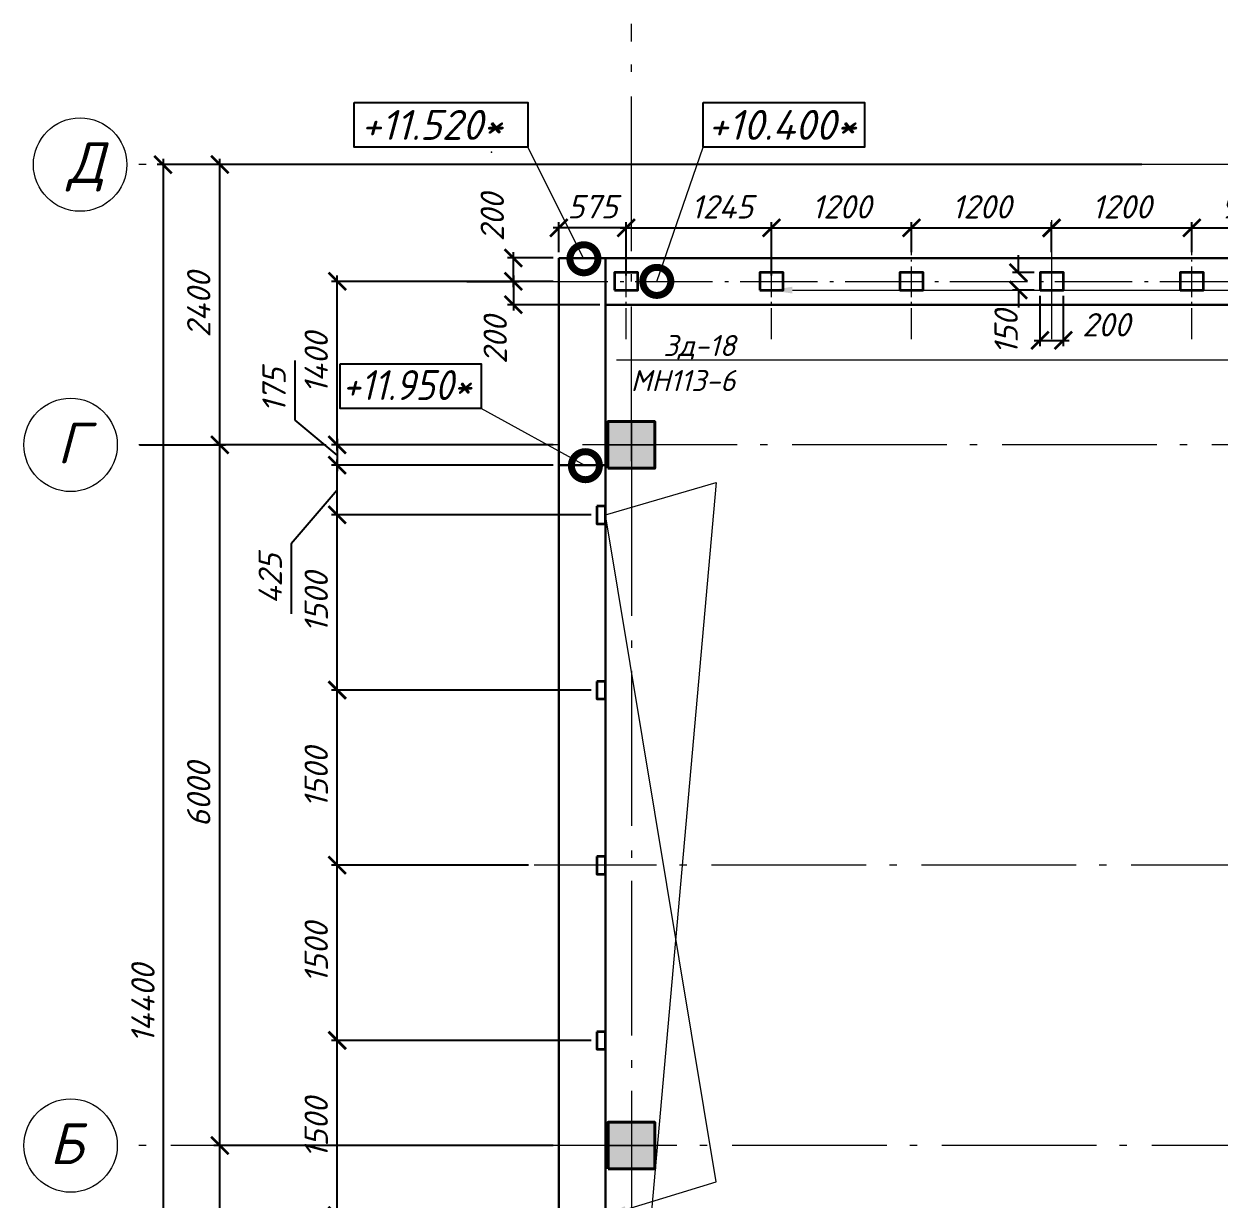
# Model space of a CAD drawing. Header units: millimetres. Extents: x -261261 to 40490, y -238222 to -44846.
# Drawn here: x -118725 to -108488, y -73669 to -63606 of the extents above; entities that cross this region are included whole.
import ezdxf
from ezdxf import colors
from ezdxf.entities.mleader import LeaderData, LeaderLine
from ezdxf.enums import TextEntityAlignment as Align
from ezdxf.math import Vec2, Vec3

# ---------------------------------------------------------------- set-up
doc = ezdxf.new("R2010")
doc.units = ezdxf.units.MM
doc.header["$MEASUREMENT"] = 0
doc.linetypes.add('Double Dashed', pattern=[1797.222233, 1325, -211.666656, 63.333344, -197.222233])
doc.linetypes.add('IWC-GIB-5-NPK-M2-A-5-A1-2100$0$HIDDEN', pattern=[9.525, 6.35, -3.175])
doc.layers.get('0').update_dxf_attribs({"lineweight": 5})
for name, color, linetype, lineweight in [('#Бетон', 10, 'Continuous', 35), ('#Выноски', 150, 'Continuous', 15), ('#Оси', 7, 'Continuous', 5), ('колонны_Ном._пера__94', 252, 'Continuous', 13), ('колонны_Ном._пера__99', 7, 'Continuous', 40), ('оси_Ном._пера__96', 7, 'Continuous', 5), ('оси_Ном._пера__97', 7, 'Continuous', 20), ('размеры', 7, 'Continuous', 5)]:
    doc.layers.add(name, color=color, linetype=linetype, lineweight=lineweight)
for name, color, linetype in [('#стены наруж', 7, 'Continuous'), ('колонны', 7, 'Continuous'), ('текст', 7, 'Continuous')]:
    doc.layers.add(name, color=color, linetype=linetype)
doc.styles.add('GOST 2.304', font='isocpeui.ttf')
doc.styles.get("Standard").update_dxf_attribs({"font": 'isocpeui.ttf'})
doc.styles.add('STEP PR', font='isocpeui.ttf')
doc.dimstyles.get("Standard").update_dxf_attribs({"dimtxt": 200, "dimasz": 150, "dimexe": 50, "dimexo": 50, "dimgap": 80, "dimtad": 1, "dimdec": 0, "dimzin": 0, "dimdsep": 46, "dimtxsty": 'Standard', "dimblk": 'ARCHTICK', "dimcen": 5, "dimdle": 50, "dimadec": 0, "dimazin": 0, "dimtfac": 1, "dimtdec": 0, "dimtofl": 0, "dimtmove": 1, "dimatfit": 3, "dimfxl": 1, "dimtolj": 1, "dimtzin": 0, "dimarcsym": 0})

# ---------------------------------------------------------------- blocks, each defined once
blk = doc.blocks.new('_ArchTick')
at = {"color": 0, "linetype": 'ByBlock', "const_width": 0.15}
blk.add_lwpolyline([(-0.5, -0.5), (0.5, 0.5)], dxfattribs=at)
blk = doc.blocks.new('*D420')
at = {"layer": 'Defpoints', "color": 0, "transparency": 16777216}
for p in [(-117047, -73210), (-117002, -73210), (-114142, -79210)]:
    blk.add_point(p, dxfattribs=at)
at = {"layer": 'размеры', "color": 0, "lineweight": -2, "transparency": 16777216}
for p, q in [((-117047, -79260), (-117047, -73160)), ((-117052, -73210), (-117097, -73210)), ((-114192, -79210), (-117097, -79210))]:
    blk.add_line(p, q, dxfattribs=at)
at = {"layer": 'размеры', "color": 0, "lineweight": -2, "transparency": 16777216, "xscale": 150, "yscale": 150, "zscale": 150}
for p, rotation in [((-117047, -73210), 90), ((-117047, -79210), 270)]:
    blk.add_blockref('_ArchTick', p, dxfattribs=dict(at, rotation=rotation))
at = {"layer": 'размеры', "color": 0, "transparency": 16777216, "insert": (-117241, -76206), "char_height": 200, "attachment_point": 5, "rotation": 90}
blk.add_mtext('\\A1;6000', dxfattribs=at)
blk = doc.blocks.new('*D421')
at = {"layer": 'Defpoints', "color": 0, "transparency": 16777216}
for p in [(-117785, -67210), (-117047, -67210), (-114142, -73210)]:
    blk.add_point(p, dxfattribs=at)
at = {"layer": 'размеры', "color": 0, "lineweight": -2, "transparency": 16777216}
for p, q in [((-117735, -67210), (-116997, -67210)), ((-117047, -73260), (-117047, -67160)), ((-114192, -73210), (-117097, -73210))]:
    blk.add_line(p, q, dxfattribs=at)
at = {"layer": 'размеры', "color": 0, "lineweight": -2, "transparency": 16777216, "xscale": 150, "yscale": 150, "zscale": 150}
for p, rotation in [((-117047, -67210), 90), ((-117047, -73210), 270)]:
    blk.add_blockref('_ArchTick', p, dxfattribs=dict(at, rotation=rotation))
at = {"layer": 'размеры', "color": 0, "transparency": 16777216, "insert": (-117227, -70206), "char_height": 200, "attachment_point": 5, "rotation": 90}
blk.add_mtext('\\A1;6000', dxfattribs=at)
blk = doc.blocks.new('*D436')
at = {"layer": 'Defpoints', "color": 0, "transparency": 16777216}
for p in [(-109100, -64810), (-117533, -79210), (-116228, -79210)]:
    blk.add_point(p, dxfattribs=at)
at = {"layer": 'размеры', "color": 0, "lineweight": -2, "transparency": 16777216}
for p, q in [((-117533, -64760), (-117533, -79260)), ((-109150, -64810), (-117583, -64810)), ((-116278, -79210), (-117583, -79210))]:
    blk.add_line(p, q, dxfattribs=at)
at = {"layer": 'размеры', "color": 0, "lineweight": -2, "transparency": 16777216, "xscale": 150, "yscale": 150, "zscale": 150}
for p, rotation in [((-117533, -64810), 90), ((-117533, -79210), 270)]:
    blk.add_blockref('_ArchTick', p, dxfattribs=dict(at, rotation=rotation))
at = {"layer": 'размеры', "color": 0, "transparency": 16777216, "insert": (-117705, -71996), "char_height": 200, "attachment_point": 5, "rotation": 90}
blk.add_mtext('\\A1;14400', dxfattribs=at)
blk = doc.blocks.new('*D439')
at = {"layer": 'Defpoints', "color": 0, "transparency": 16777216}
for p in [(-117047, -64810), (-116279, -64810), (-116102, -67210)]:
    blk.add_point(p, dxfattribs=at)
at = {"layer": 'размеры', "color": 0, "lineweight": -2, "transparency": 16777216}
for p, q in [((-117047, -67260), (-117047, -64760)), ((-116329, -64810), (-117097, -64810)), ((-116152, -67210), (-117097, -67210))]:
    blk.add_line(p, q, dxfattribs=at)
at = {"layer": 'размеры', "color": 0, "lineweight": -2, "transparency": 16777216, "xscale": 150, "yscale": 150, "zscale": 150}
for p, rotation in [((-117047, -64810), 90), ((-117047, -67210), 270)]:
    blk.add_blockref('_ArchTick', p, dxfattribs=dict(at, rotation=rotation))
at = {"layer": 'размеры', "color": 0, "transparency": 16777216, "insert": (-117227, -66010), "char_height": 200, "attachment_point": 5, "rotation": 90}
blk.add_mtext('\\A1;2400', dxfattribs=at)
blk = doc.blocks.new('Колонна_15_1', base_point=(22379, 71856))
at = {"layer": 'колонны_Ном._пера__94', "linetype": 'Continuous', "true_color": 0x7d7d7d}
blk.add_hatch(color=8, dxfattribs=at).paths.add_polyline_path([(22179, 71647), (22579, 71647), (22579, 72047), (22179, 72047)])
blk.add_hatch(color=8, dxfattribs=at).paths.add_polyline_path([(22179, 71647), (22579, 71647), (22579, 72047), (22179, 72047)])
at = {"layer": 'колонны_Ном._пера__99', "linetype": 'Continuous', "flags": 128}
blk.add_lwpolyline([(22179, 71647), (22579, 71647), (22579, 72047), (22179, 72047)], close=True, dxfattribs=at)
at = {"layer": 'колонны_Ном._пера__99', "color": 8, "linetype": 'Continuous', "true_color": 0x737373, "flags": 128}
blk.add_lwpolyline([(22179, 71647), (22579, 71647), (22579, 72047), (22179, 72047)], close=True, dxfattribs=at)
at = {"layer": 'оси_Ном._пера__96', "color": 253, "lineweight": 5, "true_color": 0x9c9c9c}
for points in [[(22379, 72047), (22379, 71647)], [(22379, 72047), (22379, 71647)], [(22179, 71847), (22579, 71847)], [(22179, 71847), (22579, 71847)]]:
    blk.add_lwpolyline(points, dxfattribs=at)
blk = doc.blocks.new('*D444')
at = {"layer": 'Defpoints', "color": 0, "transparency": 16777216}
for p in [(-116041, -65810), (-114142, -65810), (-114142, -67210)]:
    blk.add_point(p, dxfattribs=at)
at = {"layer": 'размеры', "color": 0, "lineweight": -2, "transparency": 16777216}
for p, q in [((-114192, -65810), (-116091, -65810)), ((-116041, -67260), (-116041, -65760)), ((-114192, -67210), (-116091, -67210))]:
    blk.add_line(p, q, dxfattribs=at)
at = {"layer": 'размеры', "color": 0, "lineweight": -2, "transparency": 16777216, "xscale": 150, "yscale": 150, "zscale": 150}
for p, rotation in [((-116041, -65810), 90), ((-116041, -67210), 270)]:
    blk.add_blockref('_ArchTick', p, dxfattribs=dict(at, rotation=rotation))
at = {"layer": 'размеры', "color": 0, "transparency": 16777216, "insert": (-116221, -66510), "char_height": 200, "attachment_point": 5, "rotation": 90, "style": 'STEP PR'}
blk.add_mtext('\\A1;1400', dxfattribs=at)
blk = doc.blocks.new('*D448')
at = {"layer": 'Defpoints', "color": 0, "lineweight": 0, "transparency": 16777216}
for p in [(-112322, -65352), (-113567, -65610), (-112322, -65810)]:
    blk.add_point(p, dxfattribs=at)
at = {"layer": 'размеры', "color": 0, "lineweight": -2, "transparency": 16777216}
for p, q in [((-113567, -65560), (-113567, -65302)), ((-112322, -65760), (-112322, -65302)), ((-113617, -65352), (-112272, -65352))]:
    blk.add_line(p, q, dxfattribs=at)
at = {"layer": 'размеры', "color": 0, "lineweight": -2, "transparency": 16777216, "xscale": 150, "yscale": 150, "zscale": 150, "rotation": 180}
blk.add_blockref('_ArchTick', (-113567, -65352), dxfattribs=at)
at = {"layer": 'размеры', "color": 0, "lineweight": -2, "transparency": 16777216, "xscale": 150, "yscale": 150, "zscale": 150}
blk.add_blockref('_ArchTick', (-112322, -65352), dxfattribs=at)
at = {"layer": 'размеры', "color": 0, "transparency": 16777216, "insert": (-112745, -65172), "char_height": 200, "attachment_point": 5, "style": 'STEP PR'}
blk.add_mtext('\\A1;1245', dxfattribs=at)
blk = doc.blocks.new('*D449')
at = {"layer": 'Defpoints', "color": 0, "transparency": 16777216}
for p in [(-111122, -65352), (-112322, -65610), (-111122, -65610)]:
    blk.add_point(p, dxfattribs=at)
at = {"layer": 'размеры', "color": 0, "lineweight": -2, "transparency": 16777216}
for p, q in [((-112322, -65560), (-112322, -65302)), ((-111122, -65560), (-111122, -65302)), ((-112372, -65352), (-111072, -65352))]:
    blk.add_line(p, q, dxfattribs=at)
at = {"layer": 'размеры', "color": 0, "lineweight": -2, "transparency": 16777216, "xscale": 150, "yscale": 150, "zscale": 150, "rotation": 180}
blk.add_blockref('_ArchTick', (-112322, -65352), dxfattribs=at)
at = {"layer": 'размеры', "color": 0, "lineweight": -2, "transparency": 16777216, "xscale": 150, "yscale": 150, "zscale": 150}
blk.add_blockref('_ArchTick', (-111122, -65352), dxfattribs=at)
at = {"layer": 'размеры', "color": 0, "transparency": 16777216, "insert": (-111722, -65172), "char_height": 200, "attachment_point": 5, "style": 'STEP PR'}
blk.add_mtext('\\A1;1200', dxfattribs=at)
blk = doc.blocks.new('*D450')
at = {"layer": 'Defpoints', "color": 0, "transparency": 16777216}
for p in [(-109922, -65352), (-111122, -65610), (-109922, -65610)]:
    blk.add_point(p, dxfattribs=at)
at = {"layer": 'размеры', "color": 0, "lineweight": -2, "transparency": 16777216}
for p, q in [((-111122, -65560), (-111122, -65302)), ((-109922, -65560), (-109922, -65302)), ((-111172, -65352), (-109872, -65352))]:
    blk.add_line(p, q, dxfattribs=at)
at = {"layer": 'размеры', "color": 0, "lineweight": -2, "transparency": 16777216, "xscale": 150, "yscale": 150, "zscale": 150, "rotation": 180}
blk.add_blockref('_ArchTick', (-111122, -65352), dxfattribs=at)
at = {"layer": 'размеры', "color": 0, "lineweight": -2, "transparency": 16777216, "xscale": 150, "yscale": 150, "zscale": 150}
blk.add_blockref('_ArchTick', (-109922, -65352), dxfattribs=at)
at = {"layer": 'размеры', "color": 0, "transparency": 16777216, "insert": (-110522, -65172), "char_height": 200, "attachment_point": 5, "style": 'STEP PR'}
blk.add_mtext('\\A1;1200', dxfattribs=at)
blk = doc.blocks.new('*D451')
at = {"layer": 'Defpoints', "color": 0, "transparency": 16777216}
for p in [(-108722, -65352), (-109922, -65610), (-108722, -65610)]:
    blk.add_point(p, dxfattribs=at)
at = {"layer": 'размеры', "color": 0, "lineweight": -2, "transparency": 16777216}
for p, q in [((-109922, -65560), (-109922, -65302)), ((-108722, -65560), (-108722, -65302)), ((-109972, -65352), (-108672, -65352))]:
    blk.add_line(p, q, dxfattribs=at)
at = {"layer": 'размеры', "color": 0, "lineweight": -2, "transparency": 16777216, "xscale": 150, "yscale": 150, "zscale": 150, "rotation": 180}
blk.add_blockref('_ArchTick', (-109922, -65352), dxfattribs=at)
at = {"layer": 'размеры', "color": 0, "lineweight": -2, "transparency": 16777216, "xscale": 150, "yscale": 150, "zscale": 150}
blk.add_blockref('_ArchTick', (-108722, -65352), dxfattribs=at)
at = {"layer": 'размеры', "color": 0, "transparency": 16777216, "insert": (-109322, -65172), "char_height": 200, "attachment_point": 5, "style": 'STEP PR'}
blk.add_mtext('\\A1;1200', dxfattribs=at)
blk = doc.blocks.new('*D452')
at = {"layer": 'Defpoints', "color": 0, "transparency": 16777216}
for p in [(-107797, -65352), (-108722, -65610), (-107797, -65610)]:
    blk.add_point(p, dxfattribs=at)
at = {"layer": 'размеры', "color": 0, "lineweight": -2, "transparency": 16777216}
for p, q in [((-108722, -65560), (-108722, -65302)), ((-107797, -65560), (-107797, -65302)), ((-108772, -65352), (-107747, -65352))]:
    blk.add_line(p, q, dxfattribs=at)
at = {"layer": 'размеры', "color": 0, "lineweight": -2, "transparency": 16777216, "xscale": 150, "yscale": 150, "zscale": 150, "rotation": 180}
blk.add_blockref('_ArchTick', (-108722, -65352), dxfattribs=at)
at = {"layer": 'размеры', "color": 0, "lineweight": -2, "transparency": 16777216, "xscale": 150, "yscale": 150, "zscale": 150}
blk.add_blockref('_ArchTick', (-107797, -65352), dxfattribs=at)
at = {"layer": 'размеры', "color": 0, "transparency": 16777216, "insert": (-108259, -65172), "char_height": 200, "attachment_point": 5, "style": 'STEP PR'}
blk.add_mtext('\\A1;925', dxfattribs=at)
blk = doc.blocks.new('*D479')
at = {"layer": 'Defpoints', "color": 0, "lineweight": 53, "transparency": 16777216}
for p in [(-114142, -65352), (-114142, -65610), (-113567, -65810)]:
    blk.add_point(p, dxfattribs=at)
at = {"layer": 'размеры', "color": 0, "lineweight": -2, "transparency": 16777216}
for p, q in [((-114142, -65560), (-114142, -65302)), ((-113567, -65760), (-113567, -65302)), ((-113517, -65352), (-114192, -65352))]:
    blk.add_line(p, q, dxfattribs=at)
at = {"layer": 'размеры', "color": 0, "lineweight": -2, "transparency": 16777216, "xscale": 150, "yscale": 150, "zscale": 150, "rotation": 180}
blk.add_blockref('_ArchTick', (-114142, -65352), dxfattribs=at)
at = {"layer": 'размеры', "color": 0, "lineweight": -2, "transparency": 16777216, "xscale": 150, "yscale": 150, "zscale": 150}
blk.add_blockref('_ArchTick', (-113567, -65352), dxfattribs=at)
at = {"layer": 'размеры', "color": 0, "transparency": 16777216, "insert": (-113854, -65171), "char_height": 200, "attachment_point": 5, "style": 'STEP PR'}
blk.add_mtext('\\A1;575', dxfattribs=at)
blk = doc.blocks.new('*D480')
at = {"layer": 'Defpoints', "color": 0, "transparency": 16777216}
for p in [(-114532, -65610), (-114142, -65610), (-114981, -65810)]:
    blk.add_point(p, dxfattribs=at)
at = {"layer": 'размеры', "color": 0, "lineweight": -2, "transparency": 16777216}
for p, q in [((-114192, -65610), (-114582, -65610)), ((-114532, -65860), (-114532, -65560)), ((-114931, -65810), (-114482, -65810))]:
    blk.add_line(p, q, dxfattribs=at)
at = {"layer": 'размеры', "color": 0, "lineweight": -2, "transparency": 16777216, "xscale": 150, "yscale": 150, "zscale": 150}
for p, rotation in [((-114532, -65610), 90), ((-114532, -65810), 270)]:
    blk.add_blockref('_ArchTick', p, dxfattribs=dict(at, rotation=rotation))
at = {"layer": 'размеры', "color": 0, "transparency": 16777216, "insert": (-114713, -65262), "char_height": 200, "attachment_point": 5, "rotation": 90, "style": 'STEP PR'}
blk.add_mtext('\\A1;200', dxfattribs=at)
blk = doc.blocks.new('*D481')
at = {"layer": 'Defpoints', "color": 0, "transparency": 16777216}
for p in [(-114142, -65810), (-114532, -66010), (-113742, -66010)]:
    blk.add_point(p, dxfattribs=at)
at = {"layer": 'размеры', "color": 0, "lineweight": -2, "transparency": 16777216}
for p, q in [((-114192, -65810), (-114582, -65810)), ((-114532, -65760), (-114532, -66060)), ((-113792, -66010), (-114582, -66010))]:
    blk.add_line(p, q, dxfattribs=at)
at = {"layer": 'размеры', "color": 0, "lineweight": -2, "transparency": 16777216, "xscale": 150, "yscale": 150, "zscale": 150}
for p, rotation in [((-114532, -65810), 90), ((-114532, -66010), 270)]:
    blk.add_blockref('_ArchTick', p, dxfattribs=dict(at, rotation=rotation))
at = {"layer": 'размеры', "color": 0, "transparency": 16777216, "insert": (-114688, -66312), "char_height": 200, "attachment_point": 5, "rotation": 90, "style": 'STEP PR'}
blk.add_mtext('\\A1;200', dxfattribs=at)
blk = doc.blocks.new('*D482')
at = {"layer": 'Defpoints', "color": 0, "transparency": 16777216}
for p in [(-110022, -65885), (-109822, -65885), (-109822, -66316)]:
    blk.add_point(p, dxfattribs=at)
at = {"layer": 'размеры', "color": 0, "lineweight": -2, "transparency": 16777216}
for p, q in [((-110022, -65935), (-110022, -66366)), ((-109822, -65935), (-109822, -66366)), ((-110072, -66316), (-109772, -66316))]:
    blk.add_line(p, q, dxfattribs=at)
at = {"layer": 'размеры', "color": 0, "lineweight": -2, "transparency": 16777216, "xscale": 150, "yscale": 150, "zscale": 150, "rotation": 180}
blk.add_blockref('_ArchTick', (-110022, -66316), dxfattribs=at)
at = {"layer": 'размеры', "color": 0, "lineweight": -2, "transparency": 16777216, "xscale": 150, "yscale": 150, "zscale": 150}
blk.add_blockref('_ArchTick', (-109822, -66316), dxfattribs=at)
at = {"layer": 'размеры', "color": 0, "transparency": 16777216, "insert": (-109455, -66182), "char_height": 200, "attachment_point": 5, "style": 'STEP PR'}
blk.add_mtext('\\A1;200', dxfattribs=at)
blk = doc.blocks.new('*D483')
at = {"layer": 'Defpoints', "color": 0, "transparency": 16777216}
for p in [(-110022, -65735), (-110207, -65885), (-110022, -65885)]:
    blk.add_point(p, dxfattribs=at)
at = {"layer": 'размеры', "color": 0, "lineweight": -2, "transparency": 16777216}
for p, q in [((-110207, -65735), (-110207, -65585)), ((-110072, -65735), (-110257, -65735)), ((-110072, -65885), (-110257, -65885)), ((-110207, -65885), (-110207, -66035))]:
    blk.add_line(p, q, dxfattribs=at)
at = {"layer": 'размеры', "color": 0, "lineweight": -2, "transparency": 16777216, "xscale": 150, "yscale": 150, "zscale": 150}
for p, rotation in [((-110207, -65735), 270), ((-110207, -65885), 90)]:
    blk.add_blockref('_ArchTick', p, dxfattribs=dict(at, rotation=rotation))
at = {"layer": 'размеры', "color": 0, "transparency": 16777216, "insert": (-110312, -66247), "char_height": 200, "attachment_point": 5, "rotation": 90, "style": 'STEP PR'}
blk.add_mtext('\\A1;150', dxfattribs=at)
blk = doc.blocks.new('_DotSmall')
at = {"color": 0, "linetype": 'ByBlock', "const_width": 0.5}
blk.add_lwpolyline([(-0.0625, 0, 1), (0.0625, 0, 1)], format="xyb", close=True, dxfattribs=at)
blk = doc.blocks.new('*D484')
at = {"layer": 'Defpoints', "color": 0, "transparency": 16777216}
for p in [(-114142, -67210), (-116041, -67385), (-114142, -67385)]:
    blk.add_point(p, dxfattribs=at)
at = {"layer": 'размеры', "color": 0, "lineweight": -2, "transparency": 16777216}
for p, q in [((-116401, -66999), (-116401, -66487)), ((-116041, -67298), (-116401, -66999)), ((-114192, -67210), (-116091, -67210)), ((-116041, -67160), (-116041, -67435)), ((-114192, -67385), (-116091, -67385))]:
    blk.add_line(p, q, dxfattribs=at)
at = {"layer": 'размеры', "color": 0, "lineweight": -2, "transparency": 16777216, "xscale": 150, "yscale": 150, "zscale": 150}
for p, rotation in [((-116041, -67210), 90), ((-116041, -67385), 270)]:
    blk.add_blockref('_ArchTick', p, dxfattribs=dict(at, rotation=rotation))
at = {"layer": 'размеры', "color": 0, "transparency": 16777216, "insert": (-116582, -66743), "char_height": 200, "attachment_point": 5, "rotation": 90}
blk.add_mtext('\\A1;175', dxfattribs=at)
blk = doc.blocks.new('*D489')
at = {"layer": 'Defpoints', "color": 0, "transparency": 16777216}
for p in [(-116041, -72310), (-113817, -72310), (-113817, -73810)]:
    blk.add_point(p, dxfattribs=at)
at = {"layer": 'размеры', "color": 0, "lineweight": -2, "transparency": 16777216}
for p, q in [((-116041, -73860), (-116041, -72260)), ((-113867, -72310), (-116091, -72310)), ((-113867, -73810), (-116091, -73810))]:
    blk.add_line(p, q, dxfattribs=at)
at = {"layer": 'размеры', "color": 0, "lineweight": -2, "transparency": 16777216, "xscale": 150, "yscale": 150, "zscale": 150}
for p, rotation in [((-116041, -72310), 90), ((-116041, -73810), 270)]:
    blk.add_blockref('_ArchTick', p, dxfattribs=dict(at, rotation=rotation))
at = {"layer": 'размеры', "color": 0, "transparency": 16777216, "insert": (-116221, -73060), "char_height": 200, "attachment_point": 5, "rotation": 90}
blk.add_mtext('\\A1;1500', dxfattribs=at)
blk = doc.blocks.new('*D490')
at = {"layer": 'Defpoints', "color": 0, "transparency": 16777216}
for p in [(-116041, -70810), (-114353, -70810), (-113817, -72310)]:
    blk.add_point(p, dxfattribs=at)
at = {"layer": 'размеры', "color": 0, "lineweight": -2, "transparency": 16777216}
for p, q in [((-114403, -70810), (-116091, -70810)), ((-116041, -72360), (-116041, -70760)), ((-113867, -72310), (-116091, -72310))]:
    blk.add_line(p, q, dxfattribs=at)
at = {"layer": 'размеры', "color": 0, "lineweight": -2, "transparency": 16777216, "xscale": 150, "yscale": 150, "zscale": 150}
for p, rotation in [((-116041, -70810), 90), ((-116041, -72310), 270)]:
    blk.add_blockref('_ArchTick', p, dxfattribs=dict(at, rotation=rotation))
at = {"layer": 'размеры', "color": 0, "transparency": 16777216, "insert": (-116221, -71560), "char_height": 200, "attachment_point": 5, "rotation": 90}
blk.add_mtext('\\A1;1500', dxfattribs=at)
blk = doc.blocks.new('*D491')
at = {"layer": 'Defpoints', "color": 0, "transparency": 16777216}
for p in [(-116041, -69310), (-113817, -69310), (-114353, -70810)]:
    blk.add_point(p, dxfattribs=at)
at = {"layer": 'размеры', "color": 0, "lineweight": -2, "transparency": 16777216}
for p, q in [((-116041, -70860), (-116041, -69260)), ((-113867, -69310), (-116091, -69310)), ((-114403, -70810), (-116091, -70810))]:
    blk.add_line(p, q, dxfattribs=at)
at = {"layer": 'размеры', "color": 0, "lineweight": -2, "transparency": 16777216, "xscale": 150, "yscale": 150, "zscale": 150}
for p, rotation in [((-116041, -69310), 90), ((-116041, -70810), 270)]:
    blk.add_blockref('_ArchTick', p, dxfattribs=dict(at, rotation=rotation))
at = {"layer": 'размеры', "color": 0, "transparency": 16777216, "insert": (-116221, -70060), "char_height": 200, "attachment_point": 5, "rotation": 90}
blk.add_mtext('\\A1;1500', dxfattribs=at)
blk = doc.blocks.new('*D492')
at = {"layer": 'Defpoints', "color": 0, "transparency": 16777216}
for p in [(-116041, -67810), (-113817, -67810), (-113817, -69310)]:
    blk.add_point(p, dxfattribs=at)
at = {"layer": 'размеры', "color": 0, "lineweight": -2, "transparency": 16777216}
for p, q in [((-116041, -69360), (-116041, -67760)), ((-113867, -67810), (-116091, -67810)), ((-113867, -69310), (-116091, -69310))]:
    blk.add_line(p, q, dxfattribs=at)
at = {"layer": 'размеры', "color": 0, "lineweight": -2, "transparency": 16777216, "xscale": 150, "yscale": 150, "zscale": 150}
for p, rotation in [((-116041, -67810), 90), ((-116041, -69310), 270)]:
    blk.add_blockref('_ArchTick', p, dxfattribs=dict(at, rotation=rotation))
at = {"layer": 'размеры', "color": 0, "transparency": 16777216, "insert": (-116221, -68560), "char_height": 200, "attachment_point": 5, "rotation": 90}
blk.add_mtext('\\A1;1500', dxfattribs=at)
blk = doc.blocks.new('*D493')
at = {"layer": 'Defpoints', "color": 0, "transparency": 16777216}
for p in [(-116041, -67385), (-114142, -67385), (-113817, -67810)]:
    blk.add_point(p, dxfattribs=at)
at = {"layer": 'размеры', "color": 0, "lineweight": -2, "transparency": 16777216}
for p, q in [((-116041, -67860), (-116041, -67335)), ((-114192, -67385), (-116091, -67385)), ((-116041, -67598), (-116435, -68058)), ((-113867, -67810), (-116091, -67810)), ((-116435, -68058), (-116435, -68658))]:
    blk.add_line(p, q, dxfattribs=at)
at = {"layer": 'размеры', "color": 0, "lineweight": -2, "transparency": 16777216, "xscale": 150, "yscale": 150, "zscale": 150}
for p, rotation in [((-116041, -67385), 90), ((-116041, -67810), 270)]:
    blk.add_blockref('_ArchTick', p, dxfattribs=dict(at, rotation=rotation))
at = {"layer": 'размеры', "color": 0, "transparency": 16777216, "insert": (-116615, -68358), "char_height": 200, "attachment_point": 5, "rotation": 90}
blk.add_mtext('\\A1;425', dxfattribs=at)

msp = doc.modelspace()

# ---------------------------------------------------------------- linework, layer by layer
at = {"layer": '#Бетон'}
for points in [[(-113666.6, -65885.4), (-113466.6, -65885.4), (-113466.6, -65735.4), (-113666.6, -65735.4)], [(-112421.6, -65885.4), (-112221.6, -65885.4), (-112221.6, -65735.4), (-112421.6, -65735.4)], [(-111221.6, -65885.4), (-111021.6, -65885.4), (-111021.6, -65735.4), (-111221.6, -65735.4)], [(-110021.6, -65885.4), (-109821.6, -65885.4), (-109821.6, -65735.4), (-110021.6, -65735.4)], [(-108821.7, -65885.4), (-108621.7, -65885.4), (-108621.7, -65735.4), (-108821.7, -65735.4)]]:
    msp.add_lwpolyline(points, close=True, dxfattribs=at)
for points in [[(-113817.2, -67735.4), (-113817.2, -67885.4), (-113742.2, -67885.4), (-113742.2, -67735.4), (-113817.2, -67735.4)], [(-113817.2, -69235.4), (-113817.2, -69385.4), (-113742.2, -69385.4), (-113742.2, -69235.4), (-113817.2, -69235.4)], [(-113817.2, -70735.4), (-113817.2, -70885.4), (-113742.2, -70885.4), (-113742.2, -70735.4), (-113817.2, -70735.4)], [(-113817.2, -72235.4), (-113817.2, -72385.4), (-113742.2, -72385.4), (-113742.2, -72235.4), (-113817.2, -72235.4)]]:
    msp.add_lwpolyline(points, dxfattribs=at)
at = {"layer": '#стены наруж', "lineweight": 30}
for points in [[(-83222, -65610.4), (-83222, -65610.4), (-83222, -65610.4), (-83222, -65610.4), (-83222, -65610.4), (-114142.2, -65610.4)], [(-114142.2, -80030.4), (-114142.2, -65610.4)], [(-113742.2, -65610.4), (-113742.2, -80030.4), (-114142.2, -80030.4)], [(-113742.2, -66010.4), (-83522, -66010.4), (-83521.9, -67010.4), (-83222, -67010.4), (-83222, -65610.4)], [(-113742.2, -67385.4), (-114142.2, -67385.4)]]:
    msp.add_lwpolyline(points, dxfattribs=at)
at = {"layer": 'оси_Ном._пера__96', "linetype": 'Double Dashed'}
for p, q in [((-113521.9, -67349.3), (-113521.9, -63605.6)), ((-116141.3, -64810.4), (-117843.2, -64810.4)), ((-72195.8, -64810.4), (-116141.3, -64810.4)), ((-116141.3, -67210.4), (-117924.5, -67210.4)), ((-83860.8, -67210.4), (-116141.3, -67210.4)), ((-52201, -70810.4), (-114353.2, -70810.4)), ((-116141.3, -73210.4), (-117924.5, -73210.4)), ((-52026.2, -73210.4), (-116141.3, -73210.4))]:
    msp.add_line(p, q, dxfattribs=at)
at = {"layer": 'оси_Ном._пера__96', "linetype": 'Double Dashed', "lineweight": 5}
msp.add_line((-113521.9, -67349.3), (-113521.9, -82430.1), dxfattribs=at)
at = {"layer": 'оси_Ном._пера__96', "linetype": 'Double Dashed', "ltscale": 0.2}
for points in [[(-113566.6, -66306.1), (-113566.6, -65286.6)], [(-112321.6, -66306.1), (-112321.6, -65286.6)], [(-111121.6, -66306.1), (-111121.6, -65286.6)], [(-108721.7, -66306.1), (-108721.7, -65286.6)]]:
    msp.add_lwpolyline(points, dxfattribs=at)
at = {"layer": 'оси_Ном._пера__96', "linetype": 'Double Dashed', "ltscale": 0.5}
msp.add_lwpolyline([(-114387, -65810.4), (-82517.4, -65810.4)], dxfattribs=at)
at = {"layer": 'оси_Ном._пера__96', "linetype": 'Double Dashed'}
for p in [(-114718.3, -64705.1), (-116141.3, -67210.4), (-116141.3, -67210.4), (-116141.3, -73210.4), (-116141.3, -73210.4)]:
    msp.add_point(p, dxfattribs=at)
at = {"layer": 'оси_Ном._пера__97', "linetype": 'Continuous'}
for centre, major_axis, start_param, end_param in [((-118243.2, -64810.4), (-282.8, 282.8), 0.7853982, 7.0685835), ((-118324.5, -67210.4), (-282.8, 282.8), 0.7853982, 7.0685835), ((-118324.5, -73210.4), (282.8, 282.8), 2.3561945, 8.6393798)]:
    msp.add_ellipse(centre, major_axis=major_axis, ratio=1, start_param=start_param, end_param=end_param, dxfattribs=at)
at = {"layer": 'размеры'}
msp.add_lwpolyline([(-109921.6, -66306.1), (-109921.6, -65286.6)], dxfattribs=at)
at = {"layer": 'размеры', "color": 20, "linetype": 'IWC-GIB-5-NPK-M2-A-5-A1-2100$0$HIDDEN', "lineweight": 5, "ltscale": 30}
msp.add_lwpolyline([(-114691.2, -66125.1), (-114691.2, -66126.7)], dxfattribs=at)
at = {"layer": 'текст'}
for points in [[(-115895, -64278.4), (-114408.2, -64278.4), (-114408.2, -64662.4), (-115895, -64662.4), (-115895, -64278.4)], [(-112906.1, -64278.4), (-111525.8, -64278.4), (-111525.8, -64662.4), (-112906.1, -64662.4), (-112906.1, -64278.4)], [(-116015, -66515.2), (-114808.2, -66515.2), (-114808.2, -66899.2), (-116015, -66899.2), (-116015, -66515.2)]]:
    msp.add_lwpolyline(points, dxfattribs=at)

# ---------------------------------------------------------------- block references
at = {"layer": 'колонны'}
for p in [(-113521.9, -67201.5), (-113520.7, -73201.5)]:
    msp.add_blockref('Колонна_15_1', p, dxfattribs=at)

# ---------------------------------------------------------------- texts
at = {"layer": '#Оси', "linetype": 'Continuous', "ltscale": 100, "style": 'GOST 2.304'}
for s, p in [('Д', (-118193.1, -64794.1)), ('Г', (-118310.1, -67194.1)), ('Б', (-118362.1, -73194.1))]:
    msp.add_text(s, height=350, dxfattribs=at).set_placement(p, align=Align.MIDDLE_CENTER)
at = {"layer": 'текст', "style": 'STEP PR'}
for s, p in [('+11.520*', (-115230.7, -64470.4)), ('+10.400*', (-112230.9, -64470.4))]:
    msp.add_text(s, height=256, dxfattribs=at).set_placement(p, align=Align.MIDDLE_CENTER)
at = {"layer": 'текст', "style": 'STEP PR', "width": 0.9}
msp.add_text('+11.950*', height=256, dxfattribs=at).set_placement((-115443.6, -66698.2), align=Align.MIDDLE_CENTER)

# ---------------------------------------------------------------- dimensions: what is measured, and where the dimension line sits
at = {"layer": 'размеры'}
for base, p1, p2, angle, picture, middle in [((-117533.5, -79210.4), (-109099.7, -64810.4), (-116227.9, -79210.4), 270, '*D436', (-117525.2, -71996.1)), ((-116041, -67385.4), (-114142.2, -67210.4), (-114142.2, -67385.4), 90, '*D484', (-116400.8, -66919.1)), ((-117046.8, -67210.4), (-114142.2, -73210.4), (-117785.2, -67210.4), 90, '*D421', (-117046.8, -70205.6)), ((-116041, -67385.4), (-113817.2, -67810.4), (-114142.2, -67385.4), 90, '*D493', (-116435.2, -68137.5)), ((-117046.8, -73210.4), (-114142.2, -79210.4), (-117002, -73210.4), 90, '*D420', (-117060.9, -76205.6))]:
    dim = msp.add_linear_dim(base=base, p1=p1, p2=p2, angle=angle, dimstyle='Standard', dxfattribs=at)
    dim.commit()
    dim.dimension.update_dxf_attribs({"geometry": picture, "text_midpoint": middle, "dimtype": 160})
for base, p1, p2, picture, middle in [((-117046.8, -64810.4), (-116101.7, -67210.4), (-116279.2, -64810.4), '*D439', (-117226.8, -66010.4)), ((-116041, -67810.4), (-113817.2, -69310.4), (-113817.2, -67810.4), '*D492', (-116221, -68560.4)), ((-116041, -69310.4), (-114353.2, -70810.4), (-113817.2, -69310.4), '*D491', (-116221, -70060.4)), ((-116041, -70810.4), (-113817.2, -72310.4), (-114353.2, -70810.4), '*D490', (-116221, -71560.4)), ((-116041, -72310.4), (-113817.2, -73810.4), (-113817.2, -72310.4), '*D489', (-116221, -73060.4))]:
    dim = msp.add_linear_dim(base=base, p1=p1, p2=p2, angle=90, dimstyle='Standard', dxfattribs=at)
    dim.commit()
    dim.dimension.update_dxf_attribs({"geometry": picture, "text_midpoint": middle})
for base, p1, p2, picture, middle in [((-114531.8, -65610.4), (-114980.6, -65810.4), (-114142.2, -65610.4), '*D480', (-114532.9, -65261.5)), ((-110207, -65885.4), (-110021.6, -65735.4), (-110021.6, -65885.4), '*D483', (-110132.2, -66246.5)), ((-114531.8, -66010.4), (-114142.2, -65810.4), (-113742.2, -66010.4), '*D481', (-114507.9, -66311.7))]:
    dim = msp.add_linear_dim(base=base, p1=p1, p2=p2, angle=90, dimstyle='Standard', override={"dimtxsty": 'STEP PR'}, dxfattribs=at)
    dim.commit()
    dim.dimension.update_dxf_attribs({"geometry": picture, "text_midpoint": middle, "dimtype": 160})
for base, p1, p2, override, picture, middle in [((-114142.2, -65352.4), (-113566.6, -65810.4), (-114142.2, -65610.4), {"dimlfac": 1, "dimrnd": 5, "dimtxsty": 'STEP PR'}, '*D479', (-113854.4, -65352.4)), ((-112321.6, -65352.4), (-113566.6, -65610.4), (-112321.6, -65810.4), {"dimtxsty": 'STEP PR'}, '*D448', (-112745.2, -65352)), ((-109821.6, -66316.5), (-110021.6, -65885.4), (-109821.6, -65885.4), {"dimtxsty": 'STEP PR'}, '*D482', (-109454.6, -66361.7))]:
    dim = msp.add_linear_dim(base=base, p1=p1, p2=p2, dimstyle='Standard', override=override, dxfattribs=at)
    dim.commit()
    dim.dimension.update_dxf_attribs({"geometry": picture, "text_midpoint": middle, "dimtype": 160})
for base, p1, p2, picture, middle in [((-111121.6, -65352.4), (-112321.6, -65610.4), (-111121.6, -65610.4), '*D449', (-111721.6, -65172.4)), ((-109921.6, -65352.4), (-111121.6, -65610.4), (-109921.6, -65610.4), '*D450', (-110521.6, -65172.4)), ((-108721.7, -65352.4), (-109921.6, -65610.4), (-108721.7, -65610.4), '*D451', (-109321.6, -65172.4)), ((-107796.6, -65352.4), (-108721.7, -65610.4), (-107796.6, -65610.4), '*D452', (-108259.1, -65172.4))]:
    dim = msp.add_linear_dim(base=base, p1=p1, p2=p2, dimstyle='Standard', override={"dimtxsty": 'STEP PR'}, dxfattribs=at)
    dim.commit()
    dim.dimension.update_dxf_attribs({"geometry": picture, "text_midpoint": middle})
dim = msp.add_linear_dim(base=(-116041.3, -65810.4), p1=(-114142.2, -67210.4), p2=(-114142.2, -65810.4), angle=90, dimstyle='Standard', override={"dimtxsty": 'STEP PR'}, dxfattribs=at)
dim.commit()
dim.dimension.update_dxf_attribs({"geometry": '*D444', "text_midpoint": (-116221.3, -66510.4)})

# ---------------------------------------------------------------- leaders
at = {"layer": '#Выноски'}
ml = msp.add_multileader_mtext('Standard', dxfattribs=at)
ml.set_content('\\A1; ', color=256, style='STEP PR')
ml.set_leader_properties(color=256, linetype='ByLayer', lineweight=-1)
ml.set_arrow_properties(name='DOTSMALL')
ml.build(insert=Vec2(0, 0))
ml.multileader.update_dxf_attribs({"text_left_attachment_type": 6, "text_right_attachment_type": 6, "dogleg_length": 0, "arrow_head_size": 480, "scale": 0.8})
ctx = ml.context
ctx.base_point, ctx.scale, ctx.char_height, ctx.arrow_head_size, ctx.landing_gap_size, ctx.plane_origin = Vec3(-115106.4, -64662.4), 0.8, 480, 480, 200, Vec3(-59380.1, -113024.6)
ctx.left_attachment, ctx.right_attachment, ctx.text_align_type = 6, 6, 1
notes = []
notes.append((ctx, [(1, (1, 1, 0), (-114408.2, -64662.4), (-1, 0), 0, [(1, [(-113927.9, -65616.7)], 0, [])])]))
ctx.mtext.insert, ctx.mtext.rotation, ctx.mtext.width, ctx.mtext.defined_height, ctx.mtext.alignment, ctx.mtext.flow_direction = Vec3(-114757.3, -64182.4), 6.2831853, 1386.881, 464.8, 2, 5
ml = msp.add_multileader_mtext('Standard', dxfattribs=at)
ml.set_content('\\A1; ', color=256, style='STEP PR')
ml.set_leader_properties(color=256, linetype='ByLayer', lineweight=-1)
ml.set_arrow_properties(name='DOTSMALL')
ml.build(insert=Vec2(0, 0))
ml.multileader.update_dxf_attribs({"text_left_attachment_type": 6, "text_right_attachment_type": 6, "dogleg_length": 0, "arrow_head_size": 480, "scale": 0.8})
ctx = ml.context
ctx.base_point, ctx.scale, ctx.char_height, ctx.arrow_head_size, ctx.landing_gap_size, ctx.plane_origin = Vec3(-112906.1, -64662.4), 0.8, 480, 480, 200, Vec3(-55606.7, -112855.4)
ctx.left_attachment, ctx.right_attachment, ctx.text_align_type = 6, 6, 1
notes.append((ctx, [(0, (1, 1, 0), (-112906.1, -64662.4), (1, 0), 0, [(1, [(-113303.8, -65810.4)], 0, [])])]))
ctx.mtext.insert, ctx.mtext.rotation, ctx.mtext.width, ctx.mtext.defined_height, ctx.mtext.alignment, ctx.mtext.flow_direction = Vec3(-112557, -64182.4), 6.2831853, 1386.881, 464.8, 2, 5
ml = msp.add_multileader_mtext('Standard', dxfattribs=at)
ml.set_content('\\A1;Зд-18\\PМН113-6', color=256, style='STEP PR')
ml.set_leader_properties(color=256, linetype='ByLayer', lineweight=-1)
ml.build(insert=Vec2(0, 0))
ml.multileader.update_dxf_attribs({"text_left_attachment_type": 6, "text_right_attachment_type": 6, "dogleg_length": 0, "arrow_head_size": 180, "scale": 0.75})
ctx = ml.context
ctx.base_point, ctx.scale, ctx.char_height, ctx.arrow_head_size, ctx.landing_gap_size, ctx.plane_origin = Vec3(-113613.5, -66485.8), 0.75, 180, 180, 75, Vec3(-107022.7, -80180.6)
ctx.left_attachment, ctx.right_attachment, ctx.text_align_type = 6, 6, 2
notes.append((ctx, [(1, (1, 1, 0), (-112555.3, -66485.8), (-1, 0), 0, [(2, [(-112321.6, -65885.4), (-99121.6, -65885.4), (-99398.3, -66485.8), (-83321.9, -65810.4), (-83983.1, -66485.8)], 0, [])])]))
ctx.mtext.insert, ctx.mtext.rotation, ctx.mtext.defined_height, ctx.mtext.alignment, ctx.mtext.flow_direction = Vec3(-112630.3, -66269.8), 6.2831853, 301.3, 3, 5
ml = msp.add_multileader_mtext('Standard', dxfattribs=at)
ml.set_content('\\A1; ', color=256, style='STEP PR')
ml.set_leader_properties(color=256, linetype='ByLayer', lineweight=-1)
ml.set_arrow_properties(name='DOTSMALL')
ml.build(insert=Vec2(0, 0))
ml.multileader.update_dxf_attribs({"text_left_attachment_type": 6, "text_right_attachment_type": 6, "dogleg_length": 0, "arrow_head_size": 480, "scale": 0.8})
ctx = ml.context
ctx.base_point, ctx.scale, ctx.char_height, ctx.arrow_head_size, ctx.landing_gap_size, ctx.plane_origin = Vec3(-115506.4, -66899.2), 0.8, 480, 480, 200, Vec3(-61443.2, -116124.8)
ctx.left_attachment, ctx.right_attachment, ctx.text_align_type = 6, 6, 1
notes.append((ctx, [(1, (1, 1, 0), (-114808.2, -66899.2), (-1, 0), 0, [(1, [(-113915.3, -67388.5)], 0, [])])]))
ctx.mtext.insert, ctx.mtext.rotation, ctx.mtext.width, ctx.mtext.defined_height, ctx.mtext.alignment, ctx.mtext.flow_direction = Vec3(-115157.3, -66419.2), 6.2831853, 1386.881, 464.8, 2, 5
ml = msp.add_multileader_mtext('Standard', dxfattribs=at)
ml.set_content('\\A1;Зд-26\\~\\~  ', color=256, style='STEP PR')
ml.set_leader_properties(color=256, linetype='ByLayer', lineweight=-1)
ml.build(insert=Vec2(0, 0))
ml.multileader.update_dxf_attribs({"text_left_attachment_type": 6, "text_right_attachment_type": 6, "dogleg_length": 0, "arrow_head_size": 180, "scale": 0.75})
ctx = ml.context
ctx.base_point, ctx.scale, ctx.char_height, ctx.arrow_head_size, ctx.landing_gap_size, ctx.plane_origin, ctx.plane_x_axis, ctx.plane_y_axis = Vec3(-112795.3, -78825.8), 0.75, 180, 180, 75, Vec3(-99359.7, -72472.7), Vec3(0, 1), Vec3(-1, 0)
ctx.left_attachment, ctx.right_attachment, ctx.text_align_type = 6, 6, 2
notes.append((ctx, [(1, (1, 1, 0), (-112795.3, -77905), (0, -1), 0, [(0, [(-113742.2, -73810.4), (-112795.3, -73521.5), (-113742.2, -67810.4), (-112795.3, -67533.3), (-113742.2, -78210.4)], 0, [])])]))
ctx.mtext.insert, ctx.mtext.text_direction, ctx.mtext.rotation, ctx.mtext.defined_height, ctx.mtext.alignment, ctx.mtext.flow_direction = Vec3(-113011.3, -77980), Vec3(0, 1), 1.5707963, 301.3, 3, 5
for ctx, leaders in notes:
    for number, flags, end, landing, length, lines in leaders:
        leader = LeaderData()
        leader.index, (leader.has_last_leader_line, leader.has_dogleg_vector, leader.attachment_direction) = number, flags
        leader.last_leader_point, leader.dogleg_vector, leader.dogleg_length = Vec3(end), Vec3(landing), length
        for number, points, colour, breaks in lines:
            line = LeaderLine()
            line.index, line.vertices, line.color, line.breaks = number, Vec3.list(points), colors.encode_raw_color(colour), breaks
            leader.lines.append(line)
        ctx.leaders.append(leader)

doc.saveas('drawing.dxf')
